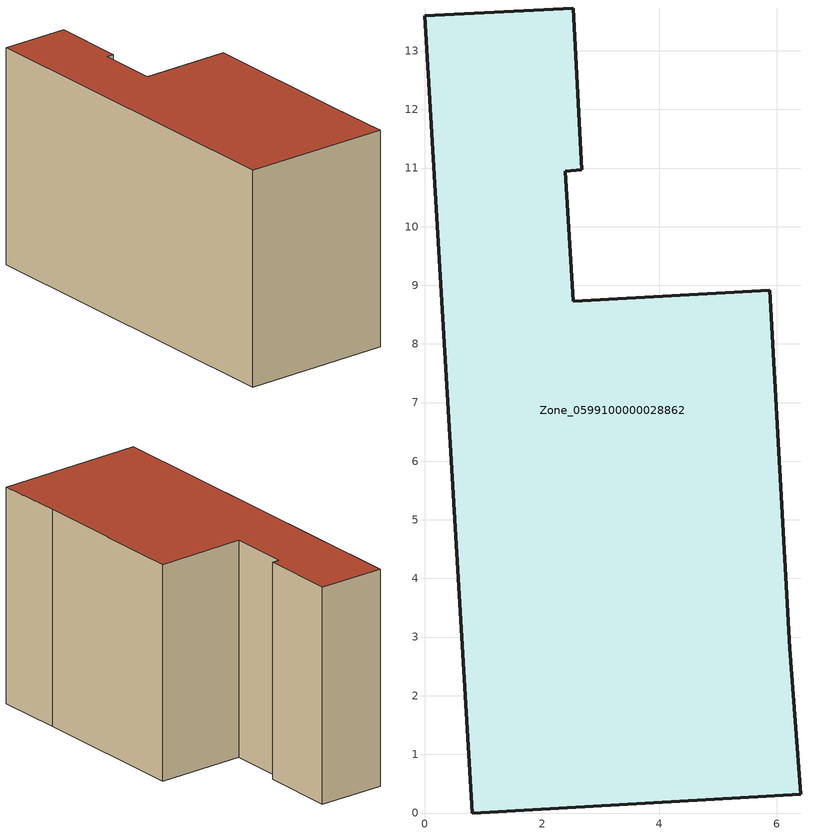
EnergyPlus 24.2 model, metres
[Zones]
Zone_0599100000028862
 floor ground (C_G): 6.41,0.32 0.81,0 0,13.6 2.53,13.73 2.68,10.97 2.4,10.95 2.53,8.73 5.88,8.92 6.22,2.81 z0
 wall outside (C_F): 5.88,8.92 2.53,8.73 2.4,10.95 2.68,10.97 2.53,13.73 0,13.6 0.81,0 6.41,0.32 6.22,2.81 5.88,8.92 z0:8.16
 roof outside (C_R): 6.22,2.81 5.88,8.92 2.53,8.73 2.4,10.95 2.68,10.97 2.53,13.73 0,13.6 0.81,0 6.41,0.32 z8.16
[BUILDING]
Pand.0599100000028862: North Axis=0; Terrain=City; Loads Convergence Tolerance Value=0.04; Temperature Convergence Tolerance Value=0.4; Solar Distribution=FullExterior; Maximum Number of Warmup Days=25; Minimum Number of Warmup Days=1
[Site:Location]
Rotterdam.The.Hague.AP_ZH_NLD Design_Conditions: Latitude=51.96; Longitude=4.45; Time Zone=1; Elevation=-4.5
[SITE:GROUNDTEMPERATURE:BUILDINGSURFACE]
18, 18, 18, 18, 18, 18, 18, 18, 18, 18, 18, 18
[MATERIAL] Thermal Absorptance=0.9; Solar Absorptance=0.7; Visible Absorptance=0.7
Name | Roughness | Thickness | Conductivity | Density | Specific Heat
G.TI.1975-1991 | MediumSmooth | 0.15 | 0.288461 | 540 | 1210
F.TI.1975-1991 | Rough | 0.3 | 0.230769 | 1920 | 840
R.TI.1975-1991 | MediumRough | 0.2 | 0.153846 | 1500 | 1000
[CONSTRUCTION]
C_G: G.TI.1975-1991
C_F: F.TI.1975-1991
C_R: R.TI.1975-1991
[ZONE]
Zone_0599100000028862: Type=1; Multiplier=1; Ceiling Height=Autocalculate; Volume=Autocalculate; Floor Area=autocalculate; Part of Total Floor Area=Yes
[ZONEINFILTRATION:DESIGNFLOWRATE]
Infil_Zone_0599100000028862: Zone or ZoneList or Space or SpaceList=Zone_0599100000028862; Schedule=AlwaysOn; Design Flow Rate Calculation Method=Flow/Area; Flow Rate per Floor Area=0.003; Constant Term Coefficient=1; Temperature Term Coefficient=0; Velocity Term Coefficient=0; Velocity Squared Term Coefficient=0
[HVACTEMPLATE:ZONE:IDEALLOADSAIRSYSTEM]
Zone_0599100000028862: Maximum Heating Supply Air Temperature=50; Minimum Cooling Supply Air Temperature=13; Maximum Heating Supply Air Humidity Ratio=0.0156; Minimum Cooling Supply Air Humidity Ratio=0.0077; Heating Limit=NoLimit; Cooling Limit=NoLimit; Dehumidification Control Type=ConstantSensibleHeatRatio; Cooling Sensible Heat Ratio=0.7; Dehumidification Setpoint=60; Humidification Control Type=None; Humidification Setpoint=30; Outdoor Air Method=None; Outdoor Air Flow Rate per Person=0.00944; Outdoor Air Flow Rate per Zone Floor Area=0; Outdoor Air Flow Rate per Zone=0; Demand Controlled Ventilation Type=None; Outdoor Air Economizer Type=NoEconomizer; Heat Recovery Type=None; Sensible Heat Recovery Effectiveness=0.7; Latent Heat Recovery Effectiveness=0.65
[ZONECONTROL:THERMOSTAT]
ThermostatControl_Zone_0599100000028862: Zone or ZoneList=Zone_0599100000028862; Control Type Schedule=DualSetpointControlType; Control 1=Thermostat_Zone_0599100000028862; Temperature Difference Between Cutout And Setpoint=0
[THERMOSTATSETPOINT:DUALSETPOINT]
Thermostat_Zone_0599100000028862: Heating Setpoint Temperature Schedule=HeatingSetpoint_Zone_0599100000028862; Cooling Setpoint Temperature Schedule=CoolingSetpoint_Zone_0599100000028862
[SCHEDULE:COMPACT]
HeatingSetpoint_Zone_0599100000028862: Through: 12/31, For: AllDays, Until: 24:00, 21
CoolingSetpoint_Zone_0599100000028862: Through: 12/31, For: AllDays, Until: 24:00, 24
DualSetpointControlType: Through: 12/31, For: AllDays, Until: 24:00, 4
AlwaysOn: Through: 12/31, For: AllDays, Until: 24:00, 1
